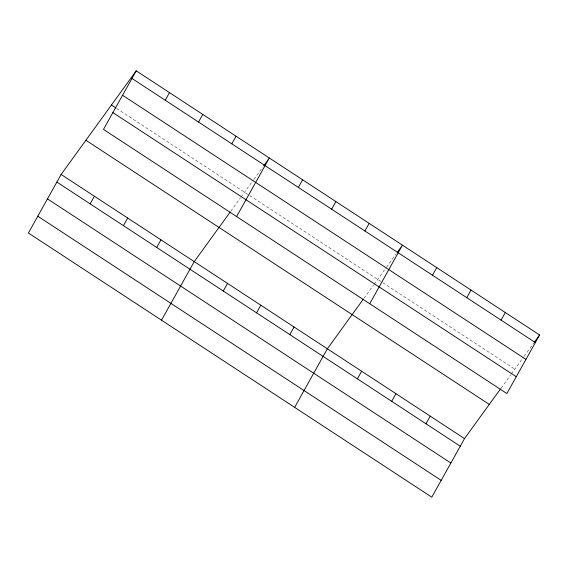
<?xml version="1.0" encoding="UTF-8"?>
<svg xmlns="http://www.w3.org/2000/svg" width="568" height="568" viewBox="0 0 568 568"><rect width="100%" height="100%" fill="white"/><g stroke="black" fill="none" stroke-linecap="round" stroke-linejoin="round"><path stroke-width="0.43" stroke-dasharray="2.84 2.13" d="M230.764 211.225L240.47 197.841M240.981 197.131L253.328 180.091M253.846 179.374L262.622 167.269M363.882 298.392L373.588 285.001M374.099 284.298L385.928 267.968M386.446 267.258L396.251 253.719M501.033 388.2L510.738 374.809M511.25 374.106L523.597 357.066M524.115 356.349L533.92 342.816M116.61 108.424L248.99 195.108M249.728 195.591L382.044 282.232M382.775 282.708L514.821 369.172"/><path stroke-width="0.85" d="M136.213 70.837L103.483 129.397L506.876 393.539L539.6 334.978L136.213 70.837L61.124 174.461L28.4 233.022L431.786 497.163L464.517 438.602L500.529 388.902M90.156 203.862L94.409 196.258M165.238 100.238L169.491 92.627M123.433 225.652L127.686 218.048M198.523 122.028L202.769 114.424M156.711 247.449L160.964 239.838M231.801 143.818L236.054 136.213M161.518 320.189L194.242 261.628L230.253 211.928M236.6 216.564L269.331 158.003L263.651 165.842M223.274 291.029L227.527 283.425M298.356 187.404L302.609 179.793M256.551 312.819L260.804 305.215M331.641 209.194L335.887 201.59M289.829 334.609L294.082 327.005M364.919 230.984L369.172 223.38M294.636 407.355L327.36 348.795L363.371 299.095M369.718 303.731L402.449 245.17L397.288 252.291M357.4 378.856L361.653 371.245M432.482 275.231L436.735 267.62M391.686 401.306L395.939 393.702M466.775 297.682L471.021 290.07M425.972 423.756L430.225 416.152M501.061 320.132L505.314 312.528M534.438 342.099L539.6 334.978M131.961 78.448L535.347 342.582M122.567 95.261L525.954 359.402M111.434 105.037L115.872 107.941M112.883 112.585L516.269 376.719M85.903 140.268L489.289 404.409M61.124 174.461L464.517 438.602M56.878 182.072L460.265 446.214M47.478 198.885L450.864 463.026M37.8 216.209L441.187 480.35"/></g></svg>
